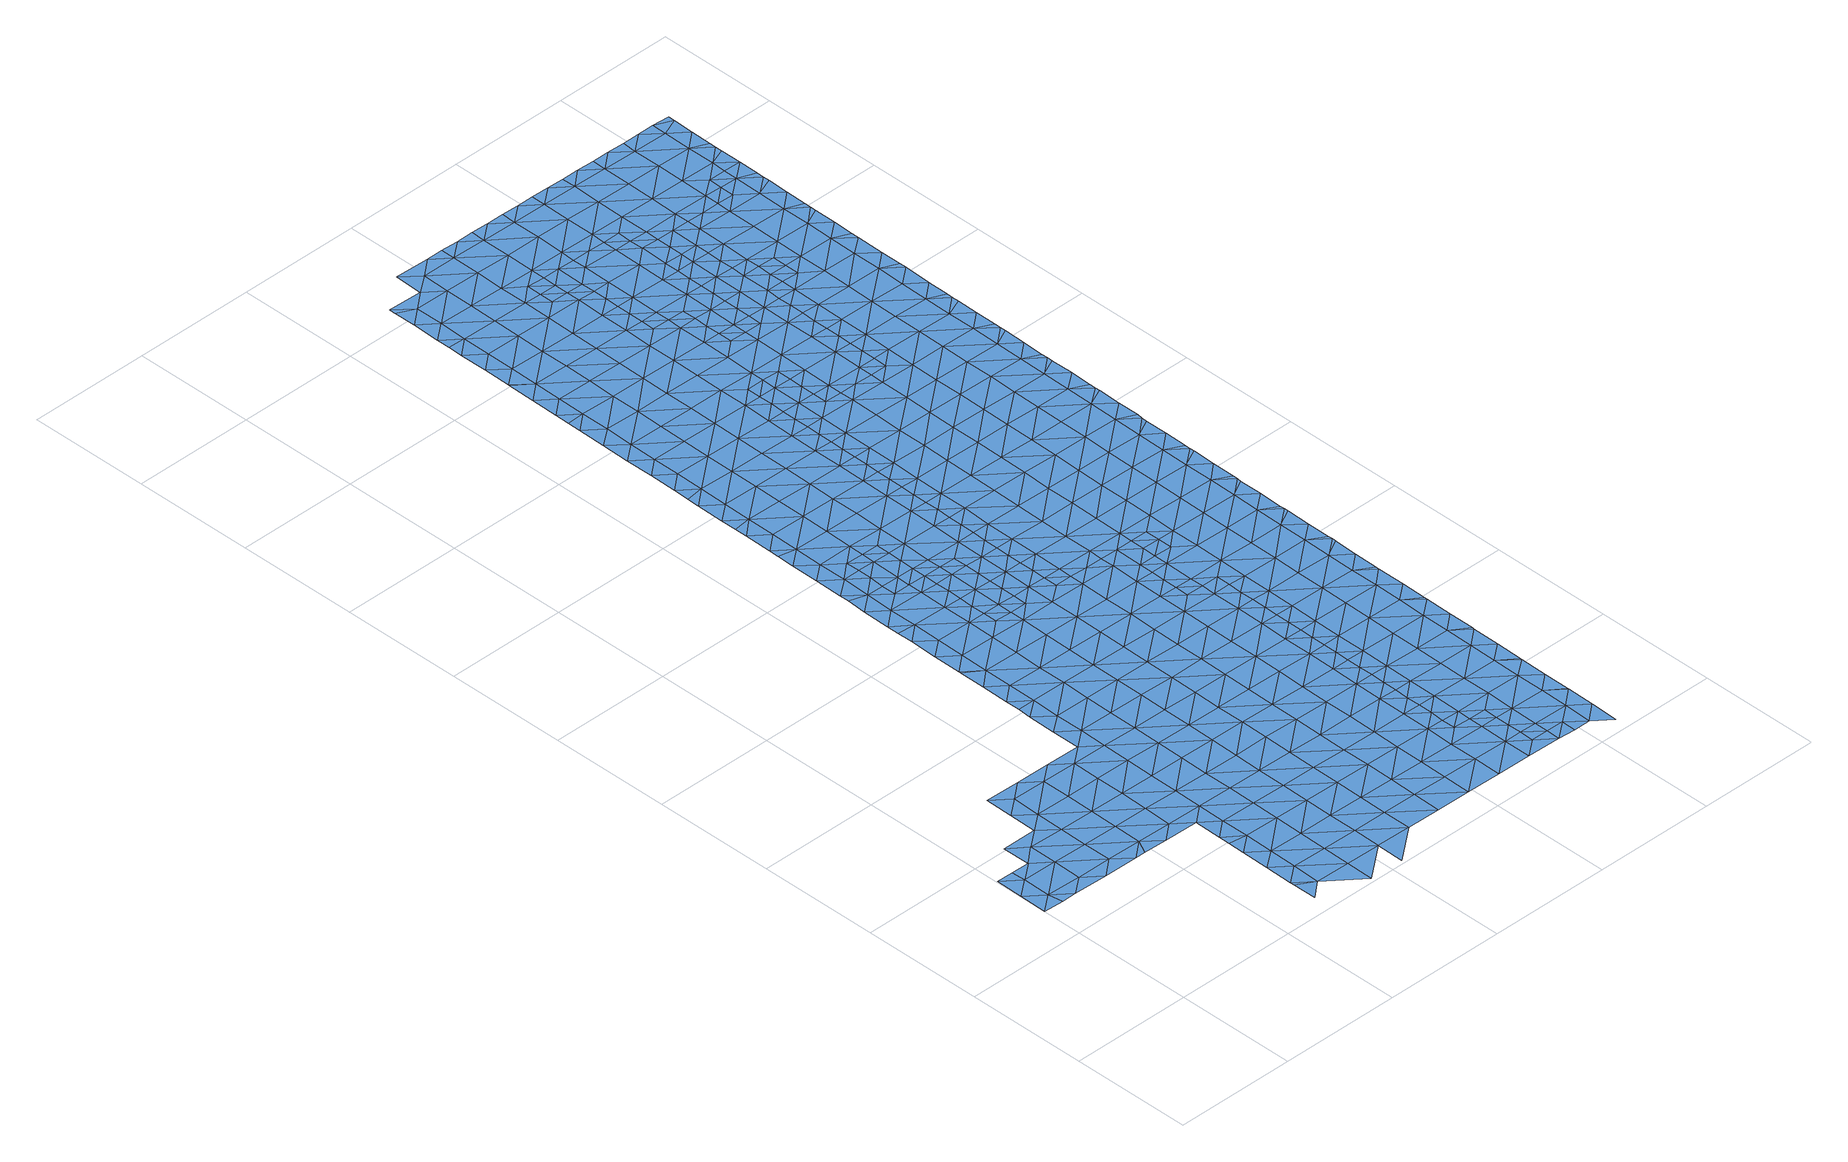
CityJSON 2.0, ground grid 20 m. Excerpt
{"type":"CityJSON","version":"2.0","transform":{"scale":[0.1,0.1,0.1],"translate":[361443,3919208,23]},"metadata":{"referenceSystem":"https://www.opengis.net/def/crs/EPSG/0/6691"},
"CityObjects":{
"waterbody1":{"type":"WaterBody","attributes":{"name":"9","class":"1140","function":"1","WaterBodyRiverFloodingRiskAttribute.description":"5","WaterBodyRiverFloodingRiskAttribute.rankOrg":"1","WaterBodyRiverFloodingRiskAttribute.adminType":"2","WaterBodyRiverFloodingRiskAttribute.scale":"L1"},"geometry":[{"type":"MultiSurface","lod":"1","boundaries":[[[0,1,2]],[[3,2,1]],[[1,4,3]],[[5,3,4]],[[6,1,0]],[[4,7,5]],[[6,8,1]],[[9,4,1]],[[7,4,10]],[[9,1,8]],[[4,9,10]],[[6,11,8]],[[12,10,9]],[[13,10,12]],[[14,9,8]],[[14,8,11]],[[12,15,13]],[[12,9,16]],[[16,9,14]],[[11,17,14]],[[15,12,18]],[[12,16,18]],[[19,16,14]],[[17,19,14]],[[20,15,21]],[[15,18,21]],[[22,19,17]],[[23,20,24]],[[20,21,24]],[[18,16,25]],[[25,16,19]],[[18,26,21]],[[27,19,22]],[[24,28,23]],[[18,25,26]],[[29,25,19]],[[30,31,32]],[[32,31,33]],[[34,28,24]],[[21,26,35]],[[24,21,34]],[[34,21,35]],[[19,27,29]],[[36,33,31]],[[37,33,36]],[[38,39,37]],[[26,25,40]],[[40,25,29]],[[38,37,36]],[[41,36,31]],[[29,27,42]],[[43,44,39]],[[45,41,31]],[[43,39,38]],[[26,40,46]],[[35,26,47]],[[28,34,48]],[[49,44,43]],[[50,38,36]],[[51,40,29]],[[47,26,46]],[[42,51,29]],[[52,48,34]],[[53,49,43]],[[34,35,52]],[[42,49,53]],[[52,35,47]],[[54,43,38]],[[53,51,42]],[[36,41,50]],[[55,54,38]],[[46,40,56]],[[43,54,53]],[[56,40,51]],[[38,50,55]],[[52,57,48]],[[41,58,50]],[[53,59,51]],[[60,46,56]],[[41,45,58]],[[47,46,61]],[[61,46,60]],[[52,47,61]],[[50,62,55]],[[59,53,54]],[[56,51,63]],[[63,51,59]],[[50,58,62]],[[62,64,55]],[[55,65,54]],[[57,52,66]],[[63,67,56]],[[52,61,66]],[[54,65,59]],[[68,69,57]],[[70,71,58]],[[60,56,72]],[[60,73,61]],[[74,63,59]],[[57,66,68]],[[58,71,62]],[[55,64,65]],[[56,67,72]],[[75,76,69]],[[77,64,62]],[[78,67,63]],[[69,68,75]],[[73,60,72]],[[66,61,73]],[[74,59,65]],[[79,80,76]],[[71,77,62]],[[66,81,68]],[[75,79,76]],[[82,80,79]],[[78,63,74]],[[81,66,73]],[[64,83,65]],[[78,84,67]],[[67,85,72]],[[68,86,75]],[[87,82,79]],[[83,74,65]],[[88,82,87]],[[84,85,67]],[[89,64,77]],[[72,85,73]],[[90,91,88]],[[92,68,81]],[[93,77,71]],[[90,88,87]],[[91,90,94]],[[86,68,92]],[[64,89,83]],[[73,95,81]],[[85,95,73]],[[79,75,96]],[[97,89,77]],[[98,94,90]],[[78,74,99]],[[100,94,98]],[[96,75,86]],[[99,74,83]],[[87,79,96]],[[101,90,87]],[[102,92,81]],[[103,100,98]],[[104,100,103]],[[105,83,89]],[[77,93,97]],[[78,99,106]],[[84,78,107]],[[104,108,109]],[[81,95,110]],[[92,111,86]],[[87,96,101]],[[112,105,89]],[[108,104,103]],[[102,81,110]],[[112,89,97]],[[102,111,92]],[[111,96,86]],[[78,106,107]],[[113,109,108]],[[114,115,90]],[[85,84,116]],[[117,103,98]],[[90,101,114]],[[113,118,119]],[[98,90,115]],[[120,97,93]],[[99,83,105]],[[95,85,116]],[[99,121,106]],[[113,108,118]],[[84,107,116]],[[122,110,95]],[[105,121,99]],[[123,124,119]],[[96,125,101]],[[103,117,108]],[[111,125,96]],[[126,112,97]],[[124,123,127]],[[123,119,118]],[[128,122,95]],[[128,95,116]],[[121,129,106]],[[130,114,101]],[[106,131,107]],[[98,115,117]],[[110,132,102]],[[125,133,101]],[[117,134,108]],[[129,131,106]],[[131,116,107]],[[126,97,120]],[[122,132,110]],[[135,105,112]],[[136,127,137]],[[133,130,101]],[[127,123,137]],[[118,108,134]],[[102,132,111]],[[123,118,138]],[[114,139,115]],[[140,135,112]],[[141,128,116]],[[142,136,137]],[[140,112,126]],[[115,143,117]],[[144,136,142]],[[145,146,123]],[[123,146,137]],[[147,148,144]],[[123,138,145]],[[149,118,134]],[[138,118,149]],[[121,105,135]],[[148,147,150]],[[147,144,142]],[[125,111,151]],[[152,153,117]],[[139,114,130]],[[141,116,131]],[[115,139,143]],[[154,155,137]],[[120,156,126]],[[137,155,142]],[[117,143,152]],[[141,157,128]],[[137,146,154]],[[134,117,153]],[[111,132,151]],[[125,158,133]],[[159,156,120]],[[156,140,126]],[[160,138,149]],[[150,161,162]],[[129,121,163]],[[161,150,147]],[[163,121,135]],[[164,158,125]],[[165,166,134]],[[164,125,151]],[[134,153,165]],[[167,130,133]],[[122,128,168]],[[155,169,142]],[[149,134,166]],[[162,170,171]],[[172,143,139]],[[161,170,162]],[[173,160,149]],[[171,170,174]],[[132,122,168]],[[175,135,140]],[[158,167,133]],[[176,173,149]],[[167,139,130]],[[131,177,141]],[[128,157,168]],[[156,178,140]],[[129,163,179]],[[147,142,169]],[[131,129,177]],[[149,166,176]],[[180,172,139]],[[178,175,140]],[[175,163,135]],[[177,129,179]],[[174,181,182]],[[151,132,183]],[[183,132,168]],[[174,170,181]],[[155,184,169]],[[141,185,157]],[[186,187,182]],[[188,180,139]],[[151,189,164]],[[161,190,170]],[[181,186,182]],[[147,169,191]],[[161,147,190]],[[192,193,173]],[[159,194,156]],[[195,151,183]],[[184,196,169]],[[197,187,186]],[[188,139,167]],[[141,177,198]],[[147,191,190]],[[199,200,193]],[[201,194,159]],[[194,178,156]],[[202,203,163]],[[190,204,170]],[[170,205,181]],[[202,163,175]],[[206,197,186]],[[141,198,185]],[[207,197,206]],[[151,195,189]],[[179,163,203]],[[158,208,167]],[[209,175,178]],[[193,192,199]],[[188,210,180]],[[168,157,211]],[[196,212,169]],[[210,213,214]],[[158,164,208]],[[169,212,191]],[[215,216,207]],[[214,180,210]],[[217,200,218]],[[183,168,211]],[[219,209,178]],[[200,199,218]],[[196,217,218]],[[157,185,211]],[[194,219,178]],[[192,220,199]],[[164,189,208]],[[177,179,221]],[[209,222,175]],[[223,202,175]],[[207,206,215]],[[210,224,213]],[[183,225,195]],[[218,212,196]],[[224,226,227]],[[208,228,167]],[[167,229,188]],[[222,223,175]],[[170,204,205]],[[230,206,186]],[[227,213,224]],[[221,179,203]],[[212,231,191]],[[198,177,221]],[[191,232,190]],[[216,233,234]],[[186,181,235]],[[236,225,183]],[[188,237,210]],[[233,216,215]],[[236,183,211]],[[238,189,195]],[[239,194,201]],[[231,232,191]],[[240,203,202]],[[230,215,206]],[[199,241,218]],[[242,204,190]],[[243,240,202]],[[181,205,235]],[[244,245,220]],[[243,202,223]],[[237,246,210]],[[247,224,210]],[[245,226,224]],[[244,226,245]],[[234,248,249]],[[250,239,201]],[[246,247,210]],[[229,167,228]],[[188,229,237]],[[248,234,233]],[[251,209,219]],[[252,219,194]],[[198,221,253]],[[199,220,241]],[[185,198,254]],[[242,205,204]],[[240,255,203]],[[256,221,203]],[[230,186,235]],[[257,233,215]],[[258,252,194]],[[255,256,203]],[[249,259,260]],[[194,239,258]],[[247,261,224]],[[211,185,254]],[[238,195,225]],[[208,189,238]],[[261,262,224]],[[224,262,245]],[[263,251,219]],[[220,245,241]],[[198,253,254]],[[259,249,248]],[[264,235,205]],[[211,265,236]],[[266,253,221]],[[267,260,259]],[[268,237,229]],[[190,232,242]],[[269,266,221]],[[257,215,230]],[[218,241,270]],[[212,218,271]],[[269,221,256]],[[219,252,263]],[[212,272,231]],[[273,265,211]],[[233,274,248]],[[275,276,245]],[[245,276,241]],[[277,239,250]],[[273,211,254]],[[278,267,259]],[[279,208,238]],[[245,262,275]],[[251,263,280]],[[272,232,231]],[[281,267,278]],[[218,270,271]],[[282,274,233]],[[228,208,283]],[[284,285,253]],[[282,233,257]],[[286,287,281]],[[284,253,266]],[[288,259,248]],[[205,242,264]],[[278,286,281]],[[289,238,225]],[[283,208,279]],[[283,290,228]],[[291,292,241]],[[254,253,285]],[[241,292,270]],[[293,277,250]],[[268,229,294]],[[287,286,295]],[[241,276,291]],[[225,236,289]],[[296,293,250]],[[212,271,272]],[[229,228,290]],[[297,279,238]],[[298,257,230]],[[299,300,254]],[[299,254,285]],[[235,264,301]],[[286,302,295]],[[230,235,303]],[[295,302,304]],[[229,290,294]],[[305,306,270]],[[273,254,300]],[[270,306,271]],[[236,265,289]],[[242,232,307]],[[270,292,305]],[[308,297,238]],[[303,235,301]],[[298,282,257]],[[309,265,273]],[[288,248,274]],[[307,232,272]],[[278,259,288]],[[242,310,264]],[[311,309,273]],[[278,312,286]],[[313,314,279]],[[279,314,283]],[[273,300,311]],[[279,297,313]],[[315,316,271]],[[271,316,272]],[[308,238,289]],[[271,306,315]],[[317,301,264]],[[298,230,303]],[[318,304,319]],[[304,302,319]],[[320,294,290]],[[321,322,318]],[[282,323,274]],[[324,325,265]],[[242,307,310]],[[310,317,264]],[[324,265,309]],[[326,302,286]],[[327,328,283]],[[298,323,282]],[[278,288,312]],[[321,329,322]],[[312,330,286]],[[283,314,327]],[[331,332,272]],[[289,265,325]],[[272,332,307]],[[290,283,328]],[[321,318,319]],[[272,316,331]],[[333,297,308]],[[334,308,289]],[[330,326,286]],[[335,334,289]],[[332,336,307]],[[337,310,307]],[[321,338,329]],[[289,325,335]],[[274,339,288]],[[336,337,307]],[[320,290,340]],[[303,301,341]],[[290,328,340]],[[342,329,338]],[[334,343,308]],[[308,344,333]],[[341,301,317]],[[345,298,303]],[[288,339,312]],[[343,344,308]],[[319,346,321]],[[337,347,310]],[[274,323,348]],[[342,349,350]],[[319,302,346]],[[347,351,310]],[[310,351,317]],[[350,349,352]],[[349,342,338]],[[353,303,341]],[[346,302,326]],[[274,348,339]],[[340,328,354]],[[354,328,355]],[[298,356,323]],[[351,357,317]],[[358,341,317]],[[339,359,312]],[[357,358,317]],[[345,303,353]],[[345,356,298]],[[360,340,354]],[[330,312,359]],[[361,326,330]],[[338,321,362]],[[323,356,348]],[[363,352,349]],[[359,361,330]],[[355,364,354]],[[321,346,362]],[[338,365,349]],[[366,367,341]],[[366,341,358]],[[364,360,354]],[[353,341,367]],[[368,365,338]],[[364,355,369]],[[368,338,362]],[[364,370,360]],[[371,372,353]],[[371,353,367]],[[345,353,372]],[[349,365,363]],[[373,359,339]],[[348,356,374]],[[339,348,375]],[[376,356,345]],[[326,361,377]],[[346,326,378]],[[379,376,345]],[[375,348,374]],[[345,372,379]],[[362,346,378]],[[326,377,378]],[[380,381,363]],[[362,382,368]],[[373,339,375]],[[361,359,373]],[[363,365,380]],[[356,383,374]],[[382,362,378]],[[383,356,376]],[[373,384,361]],[[382,385,368]],[[368,386,365]],[[380,387,381]],[[377,361,384]],[[388,383,376]],[[389,378,377]],[[365,386,380]],[[375,374,390]],[[391,389,377]],[[386,368,385]],[[382,378,392]],[[374,383,390]],[[375,393,373]],[[377,384,391]],[[388,394,383]],[[373,395,384]],[[396,397,382]],[[398,399,400]],[[401,375,390]],[[399,402,403]],[[380,404,387]],[[382,392,396]],[[385,382,397]],[[404,380,386]],[[403,400,399]],[[392,378,389]],[[405,406,384]],[[393,375,401]],[[373,393,395]],[[405,384,395]],[[407,390,383]],[[391,384,406]],[[408,409,394]],[[409,402,399]],[[408,402,409]],[[410,401,390]],[[411,392,389]],[[385,412,386]],[[413,387,404]],[[398,414,399]],[[415,416,391]],[[391,416,389]],[[383,394,417]],[[415,391,406]],[[418,412,385]],[[385,397,418]],[[407,410,390]],[[419,411,389]],[[420,395,393]],[[394,409,417]],[[421,422,401]],[[404,423,413]],[[401,422,393]],[[407,383,417]],[[418,397,424]],[[401,410,421]],[[419,389,416]],[[404,386,412]],[[419,425,411]],[[426,420,393]],[[412,427,404]],[[399,414,428]],[[426,393,422]],[[409,429,417]],[[424,430,418]],[[404,427,423]],[[409,399,429]],[[431,410,407]],[[420,426,432]],[[428,414,433]],[[429,399,428]],[[434,407,417]],[[407,435,431]],[[436,418,430]],[[418,437,412]],[[438,423,427]],[[433,439,428]],[[436,437,418]],[[417,429,440]],[[441,442,428]],[[427,443,438]],[[434,417,440]],[[407,434,435]],[[428,439,441]],[[429,428,442]],[[430,444,436]],[[427,412,437]],[[445,440,429]],[[446,445,429]],[[429,442,446]],[[444,447,436]],[[427,448,443]],[[449,450,451]],[[448,427,437]],[[445,452,440]],[[451,435,449]],[[452,453,440]],[[440,453,434]],[[435,434,449]],[[449,454,450]],[[455,437,436]],[[456,450,454]],[[457,443,448]],[[458,459,434]],[[460,456,454]],[[434,453,458]],[[449,434,459]],[[454,461,460]],[[436,447,462]],[[463,460,461]],[[464,465,449]],[[448,466,457]],[[449,465,454]],[[467,463,461]],[[464,449,459]],[[462,447,468]],[[455,436,462]],[[448,437,455]],[[469,467,470]],[[465,471,454]],[[467,461,470]],[[468,472,462]],[[473,469,474]],[[448,475,466]],[[461,454,471]],[[474,469,470]],[[476,470,461]],[[448,455,475]],[[477,476,461]],[[461,471,477]],[[478,479,465]],[[480,455,462]],[[481,482,483]],[[484,462,472]],[[470,485,474]],[[486,466,475]],[[471,465,479]],[[487,485,470]],[[472,481,488]],[[484,480,462]],[[470,476,487]],[[481,483,488]],[[489,471,479]],[[484,472,488]],[[475,490,486]],[[478,491,479]],[[483,492,488]],[[475,455,480]],[[493,489,479]],[[479,491,493]],[[494,484,488]],[[475,495,490]],[[492,494,488]],[[495,475,480]],[[496,489,493]],[[497,480,484]],[[498,490,495]],[[494,492,499]],[[480,500,495]],[[484,494,497]],[[499,501,494]],[[498,495,502]],[[500,480,497]],[[501,503,494]],[[504,495,500]],[[502,495,504]],[[497,494,503]],[[497,505,500]],[[506,502,504]],[[503,501,507]],[[500,505,504]],[[497,503,508]],[[505,497,508]],[[507,509,503]],[[506,504,510]],[[511,509,507]],[[509,512,503]],[[508,503,512]],[[510,504,513]],[[504,505,513]],[[514,510,513]],[[508,512,515]],[[505,516,513]],[[505,508,516]],[[517,514,513]],[[512,518,515]],[[516,508,515]],[[518,519,515]],[[517,513,520]],[[513,516,520]],[[521,516,515]],[[522,515,519]],[[523,517,520]],[[515,522,521]],[[521,524,516]],[[525,520,516]],[[525,516,524]],[[523,520,526]],[[526,520,525]],[[526,527,523]]]}]},
"waterbody2":{"type":"WaterBody","attributes":{"name":"9","class":"1140","function":"1","WaterBodyRiverFloodingRiskAttribute.description":"5","WaterBodyRiverFloodingRiskAttribute.rankOrg":"2","WaterBodyRiverFloodingRiskAttribute.adminType":"2","WaterBodyRiverFloodingRiskAttribute.scale":"L1"},"geometry":[{"type":"MultiSurface","lod":"1","boundaries":[[[145,138,528]],[[146,528,529]],[[145,528,146]],[[193,160,173]],[[193,528,160]],[[138,160,528]],[[193,200,528]],[[184,217,196]],[[154,146,529]],[[154,529,155]],[[184,155,529]],[[217,184,529]],[[529,200,217]],[[200,529,528]]]}]},
"waterbody3":{"type":"WaterBody","attributes":{"name":"9","class":"1140","function":"1","WaterBodyRiverFloodingRiskAttribute.description":"5","WaterBodyRiverFloodingRiskAttribute.rankOrg":"2","WaterBodyRiverFloodingRiskAttribute.adminType":"2","WaterBodyRiverFloodingRiskAttribute.scale":"L1"},"geometry":[{"type":"MultiSurface","lod":"1","boundaries":[[[192,173,530]],[[244,192,530]],[[244,530,226]],[[166,531,530]],[[530,176,166]],[[180,214,532]],[[214,213,532]],[[227,226,531]],[[226,530,531]],[[176,530,173]],[[213,531,532]],[[172,180,532]],[[244,220,192]],[[213,227,531]],[[166,165,531]],[[165,153,531]],[[153,532,531]],[[153,152,532]],[[152,172,532]],[[143,172,152]]]}]},
"waterbody4":{"type":"WaterBody","attributes":{"name":"9","class":"1140","function":"1","WaterBodyRiverFloodingRiskAttribute.description":"5","WaterBodyRiverFloodingRiskAttribute.rankOrg":"2","WaterBodyRiverFloodingRiskAttribute.adminType":"2","WaterBodyRiverFloodingRiskAttribute.scale":"L1"},"geometry":[{"type":"MultiSurface","lod":"1","boundaries":[[[251,533,209]],[[533,223,222]],[[222,209,533]],[[268,246,237]],[[534,240,243]],[[534,223,533]],[[243,223,534]],[[535,247,246]],[[277,258,239]],[[251,280,533]],[[534,536,240]],[[537,252,258]],[[536,256,255]],[[246,268,535]],[[535,538,247]],[[255,240,536]],[[261,538,262]],[[258,277,537]],[[261,247,538]],[[539,280,263]],[[268,294,535]],[[540,266,269]],[[263,252,539]],[[540,256,536]],[[269,256,540]],[[252,537,539]],[[277,293,537]],[[275,541,276]],[[534,533,542]],[[275,262,541]],[[533,280,542]],[[262,538,541]],[[542,543,534]],[[544,266,540]],[[284,266,544]],[[280,539,542]],[[545,539,537]],[[285,284,544]],[[291,546,292]],[[536,534,543]],[[547,540,536]],[[291,276,546]],[[548,293,296]],[[276,541,546]],[[538,535,549]],[[545,537,293]],[[535,294,549]],[[550,285,544]],[[299,285,550]],[[300,299,550]],[[305,551,306]],[[305,292,551]],[[333,313,297]],[[552,542,539]],[[292,546,551]],[[294,320,549]],[[541,538,553]],[[545,293,548]],[[536,543,547]],[[554,309,311]],[[311,300,554]],[[313,555,314]],[[538,549,553]],[[556,552,539]],[[552,543,542]],[[300,550,554]],[[315,557,316]],[[558,559,540]],[[315,306,557]],[[556,539,545]],[[320,340,549]],[[306,551,557]],[[313,333,555]],[[546,541,560]],[[540,547,558]],[[544,540,559]],[[561,562,548]],[[560,541,553]],[[548,562,545]],[[563,309,554]],[[324,309,563]],[[327,314,564]],[[325,324,563]],[[331,565,332]],[[559,566,544]],[[314,555,564]],[[331,316,565]],[[328,327,564]],[[567,547,543]],[[333,344,555]],[[316,557,565]],[[551,546,568]],[[569,334,335]],[[550,544,566]],[[562,570,545]],[[568,546,560]],[[545,570,556]],[[355,328,564]],[[565,571,332]],[[335,325,569]],[[571,337,336]],[[572,567,543]],[[325,563,569]],[[336,332,571]],[[572,543,552]],[[553,549,573]],[[574,563,554]],[[569,575,334]],[[549,340,573]],[[557,551,576]],[[555,577,564]],[[554,550,578]],[[579,560,553]],[[580,581,556]],[[576,551,568]],[[343,575,344]],[[580,556,570]],[[582,565,557]],[[556,581,552]],[[571,583,337]],[[343,334,575]],[[558,547,567]],[[347,583,351]],[[574,569,563]],[[573,340,360]],[[347,337,583]],[[584,559,558]],[[550,566,578]],[[555,344,577]],[[355,564,369]],[[585,572,552]],[[586,553,573]],[[587,568,560]],[[581,585,552]],[[588,557,576]],[[577,589,564]],[[590,571,565]],[[583,591,351]],[[591,358,357]],[[344,575,577]],[[574,554,578]],[[357,351,591]],[[592,558,567]],[[360,370,573]],[[579,553,586]],[[579,587,560]],[[582,557,588]],[[369,564,589]],[[574,593,569]],[[594,576,568]],[[595,596,572]],[[595,572,585]],[[572,596,567]],[[584,558,592]],[[566,559,584]],[[597,358,591]],[[366,358,597]],[[598,578,566]],[[587,594,568]],[[370,599,573]],[[594,588,576]],[[575,600,577]],[[367,366,597]],[[590,565,582]],[[601,586,573]],[[602,592,567]],[[575,569,600]],[[596,602,567]],[[603,369,589]],[[364,369,603]],[[583,571,604]],[[598,574,578]],[[370,364,603]],[[605,367,597]],[[371,367,605]],[[606,566,584]],[[569,593,600]],[[372,371,605]],[[604,571,590]],[[603,599,370]],[[591,583,604]],[[607,579,586]],[[608,582,588]],[[577,609,589]],[[610,611,592]],[[610,592,602]],[[592,611,584]],[[598,566,606]],[[604,612,591]],[[591,613,597]],[[388,376,379]],[[400,605,597]],[[379,372,614]],[[615,577,600]],[[616,608,588]],[[372,605,614]],[[573,599,601]],[[598,617,574]],[[618,587,579]],[[619,606,584]],[[616,588,594]],[[620,590,582]],[[611,619,584]],[[613,400,597]],[[388,379,614]],[[609,621,589]],[[400,403,605]],[[402,614,605]],[[622,600,593]],[[577,615,609]],[[403,402,605]],[[586,601,607]],[[593,574,623]],[[624,594,587]],[[603,589,621]],[[625,604,590]],[[626,627,606]],[[591,612,613]],[[626,606,619]],[[606,627,598]],[[623,622,593]],[[614,394,388]],[[574,617,623]],[[620,582,608]],[[408,394,614]],[[579,607,618]],[[408,614,402]],[[594,624,616]],[[600,628,615]],[[599,603,629]],[[630,612,604]],[[627,631,598]],[[598,631,617]],[[398,400,613]],[[625,590,620]],[[603,621,629]],[[587,618,624]],[[632,608,616]],[[633,623,617]],[[601,599,634]],[[635,633,617]],[[635,617,631]],[[628,600,622]],[[396,392,411]],[[630,604,625]],[[599,629,634]],[[613,612,630]],[[636,616,624]],[[609,615,637]],[[398,613,414]],[[638,620,608]],[[397,396,639]],[[395,420,405]],[[607,601,640]],[[623,641,622]],[[396,411,639]],[[637,615,628]],[[642,623,633]],[[424,397,639]],[[601,634,640]],[[641,623,642]],[[406,405,643]],[[616,636,632]],[[621,609,644]],[[645,625,620]],[[646,628,622]],[[647,613,630]],[[618,607,648]],[[411,425,639]],[[649,646,622]],[[405,420,643]],[[414,613,647]],[[649,622,641]],[[415,650,416]],[[430,424,639]],[[650,406,643]],[[415,406,650]],[[609,637,644]],[[607,640,648]],[[431,421,410]],[[425,430,639]],[[624,651,636]],[[608,632,638]],[[629,621,652]],[[653,630,625]],[[420,432,643]],[[654,637,628]],[[624,618,651]],[[433,414,647]],[[652,621,644]],[[655,628,646]],[[421,656,422]],[[657,416,650]],[[419,416,657]],[[618,648,651]],[[654,628,655]],[[425,419,657]],[[620,638,645]],[[634,629,658]],[[659,647,630]],[[421,431,656]],[[660,637,654]],[[657,661,425]],[[658,629,652]],[[425,661,430]],[[662,643,432]],[[663,422,656]],[[426,422,663]],[[664,637,660]],[[644,637,664]],[[432,426,663]],[[433,647,439]],[[431,435,656]],[[625,645,653]],[[650,643,662]],[[640,634,665]],[[636,651,666]],[[632,636,667]],[[665,634,658]],[[668,644,664]],[[662,669,650]],[[435,451,656]],[[650,670,657]],[[450,663,656]],[[444,430,661]],[[662,432,663]],[[652,644,671]],[[659,630,653]],[[451,450,656]],[[636,666,667]],[[644,668,671]],[[648,640,672]],[[439,647,659]],[[638,632,673]],[[674,652,671]],[[672,640,665]],[[450,456,663]],[[658,652,675]],[[456,460,663]],[[652,674,675]],[[632,667,673]],[[670,650,669]],[[661,657,670]],[[651,648,676]],[[645,638,677]],[[444,661,447]],[[645,678,653]],[[662,663,460]],[[658,679,665]],[[680,439,659]],[[441,439,680]],[[676,648,672]],[[670,681,661]],[[460,463,662]],[[442,441,680]],[[658,675,682]],[[463,467,662]],[[638,673,677]],[[658,682,679]],[[666,651,683]],[[684,672,665]],[[685,445,446]],[[653,686,659]],[[669,662,467]],[[687,665,679]],[[446,442,685]],[[447,661,681]],[[683,651,676]],[[667,666,683]],[[442,680,685]],[[469,473,669]],[[665,687,684]],[[645,677,678]],[[685,688,445]],[[669,467,469]],[[659,689,680]],[[670,669,473]],[[452,688,453]],[[452,445,688]],[[468,447,681]],[[673,667,690]],[[676,672,691]],[[672,684,692]],[[653,678,686]],[[680,689,685]],[[691,672,692]],[[667,683,690]],[[693,683,676]],[[681,670,482]],[[670,473,482]],[[481,468,681]],[[694,676,691]],[[458,453,695]],[[677,673,696]],[[453,688,695]],[[459,458,695]],[[693,676,694]],[[659,686,689]],[[673,690,696]],[[681,482,481]],[[697,465,464]],[[689,698,685]],[[685,699,688]],[[697,459,695]],[[464,459,697]],[[472,468,481]],[[678,677,700]],[[482,473,701]],[[698,699,685]],[[690,683,702]],[[683,693,703]],[[701,473,474]],[[678,704,686]],[[688,699,695]],[[702,683,703]],[[677,696,700]],[[705,696,690]],[[478,465,697]],[[706,705,690]],[[706,690,702]],[[483,482,701]],[[707,697,695]],[[686,708,689]],[[474,485,701]],[[678,700,704]],[[709,476,477]],[[477,471,709]],[[701,492,483]],[[485,492,701]],[[700,696,710]],[[696,705,711]],[[471,489,709]],[[689,712,698]],[[478,697,491]],[[710,696,711]],[[686,704,708]],[[695,699,707]],[[707,713,697]],[[700,714,704]],[[487,476,715]],[[700,710,716]],[[476,709,715]],[[485,487,715]],[[714,700,716]],[[489,496,709]],[[698,717,699]],[[689,708,712]],[[715,718,485]],[[491,697,713]],[[719,708,704]],[[720,719,704]],[[492,485,718]],[[704,714,720]],[[721,715,709]],[[722,707,699]],[[698,712,717]],[[721,709,496]],[[723,491,713]],[[499,492,718]],[[493,491,723]],[[708,724,712]],[[708,719,725]],[[496,493,723]],[[708,725,724]],[[715,726,718]],[[699,717,727]],[[721,726,715]],[[721,496,723]],[[718,501,499]],[[728,729,712]],[[728,712,724]],[[722,699,727]],[[717,712,729]],[[730,723,713]],[[713,707,731]],[[717,729,732]],[[727,717,733]],[[707,722,731]],[[717,732,733]],[[734,718,726]],[[501,718,734]],[[723,735,721]],[[736,722,727]],[[730,713,731]],[[734,507,501]],[[727,733,736]],[[737,726,721]],[[738,731,722]],[[739,738,722]],[[739,722,736]],[[723,730,735]],[[726,737,734]],[[740,730,731]],[[734,511,507]],[[740,731,738]],[[721,735,737]],[[741,511,734]],[[737,741,734]],[[742,735,730]],[[743,730,740]],[[742,730,743]],[[744,737,735]],[[745,735,742]],[[741,746,511]],[[744,735,745]],[[744,747,737]],[[509,746,512]],[[748,741,737]],[[509,511,746]],[[748,737,747]],[[518,512,746]],[[749,746,741]],[[750,741,748]],[[749,741,750]],[[749,751,746]],[[518,746,519]],[[746,751,519]]]}]}
},
"vertices":[
[34,266,4],[30,289,4],[1,267,4],[2,313,4],[31,336,4],[3,359,4],[58,266,4],[30,359,4],[87,288,4],[88,335,4],[60,358,4],[115,265,4],[88,381,4],[60,404,4],[144,288,4],[117,404,4],[144,334,4],[172,264,4],[145,380,4],[200,287,4],[118,450,4],[146,426,4],[189,264,4],[119,496,4],[147,472,4],[201,333,4],[202,379,4],[228,263,4],[175,495,4],[257,286,4],[282,31,4],[310,54,4],[282,70,4],[282,77,4],[203,472,4],[203,425,4],[311,100,4],[283,124,4],[312,146,4],[284,170,4],[258,332,4],[367,53,4],[285,262,4],[313,193,4],[284,197,4],[366,7,4],[259,378,4],[259,425,4],[232,494,4],[284,216,4],[368,99,4],[314,285,4],[260,471,4],[313,239,4],[369,192,4],[369,145,4],[315,331,4],[289,493,4],[424,52,4],[370,238,4],[315,377,4],[316,424,4],[425,98,4],[371,284,4],[425,145,4],[426,191,4],[317,470,4],[371,330,4],[318,516,4],[289,540,4],[423,6,4],[481,51,4],[372,377,4],[373,423,4],[427,237,4],[318,562,4],[290,586,4],[481,98,4],[427,283,4],[319,608,4],[291,608,4],[374,469,4],[291,632,4],[483,190,4],[428,329,4],[429,376,4],[375,561,4],[320,655,4],[292,678,4],[482,144,4],[320,701,4],[292,721,4],[374,515,4],[537,50,4],[292,724,4],[430,422,4],[376,608,4],[538,97,4],[321,747,4],[483,236,4],[293,771,4],[376,654,4],[431,514,4],[322,793,4],[294,817,4],[540,189,4],[484,282,4],[485,329,4],[323,840,4],[294,843,4],[430,468,4],[432,561,4],[539,143,4],[294,863,4],[377,700,4],[378,746,4],[486,375,4],[379,792,4],[323,886,4],[295,909,4],[594,50,4],[540,235,4],[487,467,4],[324,932,4],[296,940,5],[432,607,4],[595,96,4],[296,956,5],[486,421,4],[541,281,4],[434,699,4],[542,328,4],[488,513,4],[433,653,4],[379,839,4],[596,188,4],[297,1002,5],[325,978,5],[352,908,4],[435,745,4],[596,142,4],[542,374,4],[325,1024,5],[407,769,4],[297,1048,5],[352,932,4],[353,955,5],[326,1071,5],[298,1077,5],[380,885,4],[298,1094,5],[488,560,4],[407,792,4],[407,815,4],[353,978,5],[353,1001,5],[652,95,4],[543,420,4],[490,652,4],[651,49,4],[380,908,4],[327,1117,5],[299,1140,5],[597,234,4],[489,606,4],[408,838,4],[408,861,4],[491,698,4],[544,466,4],[382,1024,5],[327,1163,5],[299,1160,5],[435,768,4],[409,908,4],[299,1187,5],[653,187,4],[408,884,4],[598,327,4],[652,141,4],[598,281,4],[463,768,4],[328,1209,5],[300,1233,5],[545,513,4],[382,1000,5],[600,419,4],[329,1256,5],[300,1252,5],[491,745,4],[546,605,4],[384,1116,5],[383,1070,5],[437,907,4],[409,931,4],[708,94,4],[545,559,4],[410,1000,5],[301,1279,5],[599,373,4],[437,930,4],[409,954,5],[708,48,4],[654,234,4],[654,280,4],[384,1162,5],[385,1208,5],[330,1302,5],[302,1325,5],[547,651,4],[681,164,4],[492,791,4],[601,465,4],[439,1023,5],[464,814,4],[464,791,4],[330,1348,5],[302,1371,5],[410,977,5],[438,976,5],[709,140,4],[465,907,4],[655,326,4],[681,187,4],[682,210,4],[493,837,4],[602,558,4],[465,860,4],[464,837,4],[547,697,4],[548,744,4],[386,1301,5],[440,1069,5],[440,1115,5],[331,1394,5],[303,1418,5],[386,1255,5],[601,512,4],[520,767,4],[603,604,4],[736,70,4],[682,256,4],[494,929,4],[441,1161,5],[682,233,4],[465,884,4],[493,883,4],[520,790,4],[521,813,4],[332,1440,5],[304,1464,5],[764,47,4],[709,163,4],[737,117,4],[656,372,4],[657,418,4],[683,279,4],[683,302,4],[387,1347,5],[737,94,4],[332,1487,5],[304,1486,5],[521,837,4],[521,860,4],[737,140,4],[442,1208,5],[658,511,4],[684,349,4],[304,1510,5],[548,767,4],[684,326,4],[495,976,5],[496,1022,5],[496,1068,5],[657,465,4],[389,1439,5],[522,883,4],[522,906,4],[765,70,4],[333,1533,5],[603,650,4],[738,163,4],[305,1556,5],[388,1393,5],[604,697,4],[684,372,4],[685,395,4],[334,1579,5],[306,1602,5],[389,1486,5],[659,557,4],[605,743,4],[523,929,4],[523,952,5],[793,70,4],[577,766,4],[306,1603,5],[793,46,4],[631,627,4],[444,1346,5],[685,418,4],[685,441,4],[442,1254,5],[335,1625,5],[443,1300,5],[307,1649,5],[523,975,5],[524,998,5],[497,1114,5],[659,603,4],[686,487,4],[498,1160,5],[686,464,4],[390,1532,5],[632,650,4],[632,673,4],[524,1021,5],[524,1044,5],[498,1207,5],[307,1695,5],[335,1671,5],[605,766,4],[336,1718,5],[308,1719,5],[445,1392,5],[686,510,4],[687,533,4],[391,1624,5],[633,696,4],[633,719,4],[308,1741,5],[391,1578,5],[525,1068,5],[525,1091,5],[660,626,4],[687,580,4],[687,557,4],[525,1114,5],[526,1137,5],[337,1764,5],[446,1485,5],[634,765,4],[499,1253,5],[309,1787,5],[688,603,4],[688,626,4],[501,1345,5],[392,1671,5],[526,1160,5],[445,1439,5],[337,1810,5],[309,1824,5],[526,1183,5],[309,1834,5],[500,1299,5],[662,742,4],[661,719,4],[501,1392,5],[527,1206,5],[527,1229,5],[447,1531,5],[662,765,4],[447,1577,5],[393,1717,5],[366,1833,5],[690,741,4],[394,1809,5],[528,1252,5],[528,1276,5],[394,1763,5],[690,718,4],[690,765,4],[528,1299,5],[529,1322,5],[503,1530,5],[502,1438,5],[503,1484,5],[529,1368,5],[448,1623,5],[449,1670,5],[529,1345,5],[395,1855,5],[367,1879,5],[450,1716,5],[558,1391,5],[504,1576,5],[450,1762,5],[451,1808,5],[424,1878,5],[558,1368,5],[506,1669,5],[559,1437,5],[505,1623,5],[478,1692,5],[560,1529,5],[586,1367,5],[532,1553,5],[478,1715,5],[478,1739,5],[613,1274,5],[613,1297,5],[585,1275,5],[560,1483,5],[585,1321,5],[585,1298,5],[452,1855,5],[533,1576,5],[533,1599,5],[616,1436,5],[586,1344,5],[614,1344,5],[588,1460,5],[506,1692,5],[508,1807,5],[452,1878,5],[641,1274,5],[533,1622,5],[534,1645,5],[615,1390,5],[507,1761,5],[534,1668,5],[561,1552,5],[588,1483,5],[588,1506,5],[480,1877,5],[507,1738,5],[534,1691,5],[589,1529,5],[508,1854,5],[670,1296,5],[671,1343,5],[535,1738,5],[616,1459,5],[589,1552,5],[670,1273,5],[672,1435,5],[644,1459,5],[564,1760,5],[565,1807,5],[509,1877,5],[698,1273,5],[672,1389,5],[699,1296,5],[699,1319,5],[537,1876,5],[563,1737,5],[700,1365,5],[699,1342,5],[592,1737,5],[565,1853,5],[673,1481,5],[645,1505,5],[645,1482,5],[700,1388,5],[700,1412,5],[674,1528,5],[621,1806,5],[645,1528,5],[566,1876,5],[701,1435,5],[701,1458,5],[646,1551,5],[674,1574,5],[621,1759,5],[646,1574,5],[701,1481,5],[702,1504,5],[594,1875,5],[646,1597,5],[620,1736,5],[647,1620,5],[675,1620,5],[702,1550,5],[649,1736,5],[647,1644,5],[676,1643,5],[622,1852,5],[703,1596,5],[703,1573,5],[730,1504,5],[730,1527,5],[678,1805,5],[648,1713,5],[648,1690,5],[676,1689,5],[677,1759,5],[704,1643,5],[622,1875,5],[704,1620,5],[677,1712,5],[731,1550,5],[651,1875,5],[759,1503,5],[705,1689,5],[759,1526,5],[733,1712,5],[679,1851,5],[759,1549,5],[734,1758,5],[679,1874,5],[733,1688,5],[735,1804,5],[761,1688,5],[707,1874,5],[790,1711,5],[735,1850,5],[792,1803,5],[736,1873,5],[790,1688,5],[791,1757,5],[818,1710,5],[764,1873,5],[818,1687,5],[819,1733,5],[792,1849,5],[793,1872,5],[848,1756,5],[848,1802,5],[821,1872,5],[847,1733,5],[876,1732,5],[849,1848,5],[876,1779,5],[876,1767,5],[849,1872,5],[876,1790,5],[877,1825,5],[878,1860,5],[878,1871,5],
[381,931,4],[381,977,5],
[437,884,4],[436,838,4],[435,792,4],
[710,186,4],[711,233,4],[549,790,4],[711,279,4],[765,93,4],[550,836,4],[766,139,4],[712,325,4],[550,882,4],[767,186,4],[767,232,4],[713,371,4],[822,92,4],[551,929,4],[768,278,4],[821,46,4],[606,789,4],[713,418,4],[552,975,5],[823,185,4],[606,835,4],[714,464,4],[660,649,4],[823,138,4],[552,1021,5],[769,324,4],[769,370,4],[607,881,4],[849,23,4],[850,69,4],[715,510,4],[661,696,4],[553,1067,5],[770,417,4],[825,277,4],[608,928,4],[716,556,4],[851,115,4],[554,1113,5],[824,231,4],[662,788,4],[772,509,4],[716,602,4],[608,974,5],[717,649,4],[771,463,4],[664,881,4],[851,117,4],[851,161,4],[610,1066,5],[555,1160,5],[826,370,4],[852,207,4],[663,834,4],[664,927,4],[609,1020,5],[718,695,4],[611,1112,5],[555,1206,5],[825,323,4],[772,555,4],[665,973,5],[852,210,4],[853,254,4],[556,1252,5],[828,462,4],[719,787,4],[773,601,4],[720,833,4],[853,300,4],[718,741,4],[611,1159,5],[557,1298,5],[827,416,4],[720,880,4],[667,1065,5],[774,694,4],[854,304,4],[854,346,4],[612,1205,5],[613,1251,5],[557,1344,5],[774,648,4],[666,1019,5],[828,508,4],[721,926,4],[855,392,4],[667,1112,5],[775,740,4],[830,601,4],[829,554,4],[722,972,5],[668,1158,5],[855,397,4],[856,438,4],[830,647,4],[776,786,4],[669,1204,5],[856,485,4],[723,1065,5],[857,531,4],[777,833,4],[856,491,4],[723,1018,5],[831,693,4],[724,1111,5],[506,1715,5],[777,879,4],[858,577,4],[858,570,4],[561,1576,5],[832,739,4],[725,1157,5],[858,623,4],[669,1250,5],[778,925,4],[858,584,4],[562,1622,5],[779,971,5],[833,785,4],[725,1203,5],[859,670,4],[859,662,4],[616,1482,5],[562,1668,5],[833,832,4],[726,1249,5],[859,677,4],[563,1714,5],[618,1575,5],[617,1528,5],[860,716,4],[834,878,4],[779,1017,5],[780,1064,5],[860,754,4],[618,1621,5],[619,1667,5],[861,762,4],[835,924,4],[781,1110,5],[861,770,4],[861,808,4],[835,970,5],[782,1156,5],[782,1202,5],[862,854,4],[727,1296,5],[620,1713,5],[862,846,4],[836,1017,5],[863,901,4],[728,1342,5],[783,1249,5],[862,863,4],[728,1388,5],[784,1295,5],[837,1063,5],[863,947,5],[863,938,4],[864,993,5],[864,956,5],[729,1434,5],[838,1109,5],[730,1480,5],[784,1341,5],[785,1387,5],[838,1155,5],[676,1666,5],[865,1039,5],[865,1030,5],[839,1201,5],[866,1085,5],[865,1049,5],[786,1433,5],[840,1248,5],[731,1573,5],[866,1132,5],[866,1122,5],[840,1294,5],[787,1480,5],[867,1178,5],[732,1619,5],[866,1142,5],[841,1340,5],[733,1665,5],[868,1224,5],[868,1214,5],[788,1572,5],[843,1432,5],[787,1526,5],[868,1270,5],[868,1235,5],[789,1618,5],[842,1386,5],[869,1306,5],[869,1317,5],[844,1525,5],[843,1479,5],[869,1327,5],[870,1363,5],[789,1664,5],[845,1571,5],[871,1409,5],[845,1617,5],[871,1455,5],[871,1420,5],[872,1501,5],[846,1664,5],[873,1548,5],[872,1513,5],[873,1594,5],[873,1583,5],[847,1710,5],[874,1605,5],[874,1640,5],[875,1686,5],[875,1675,5],[875,1698,5]
]}
